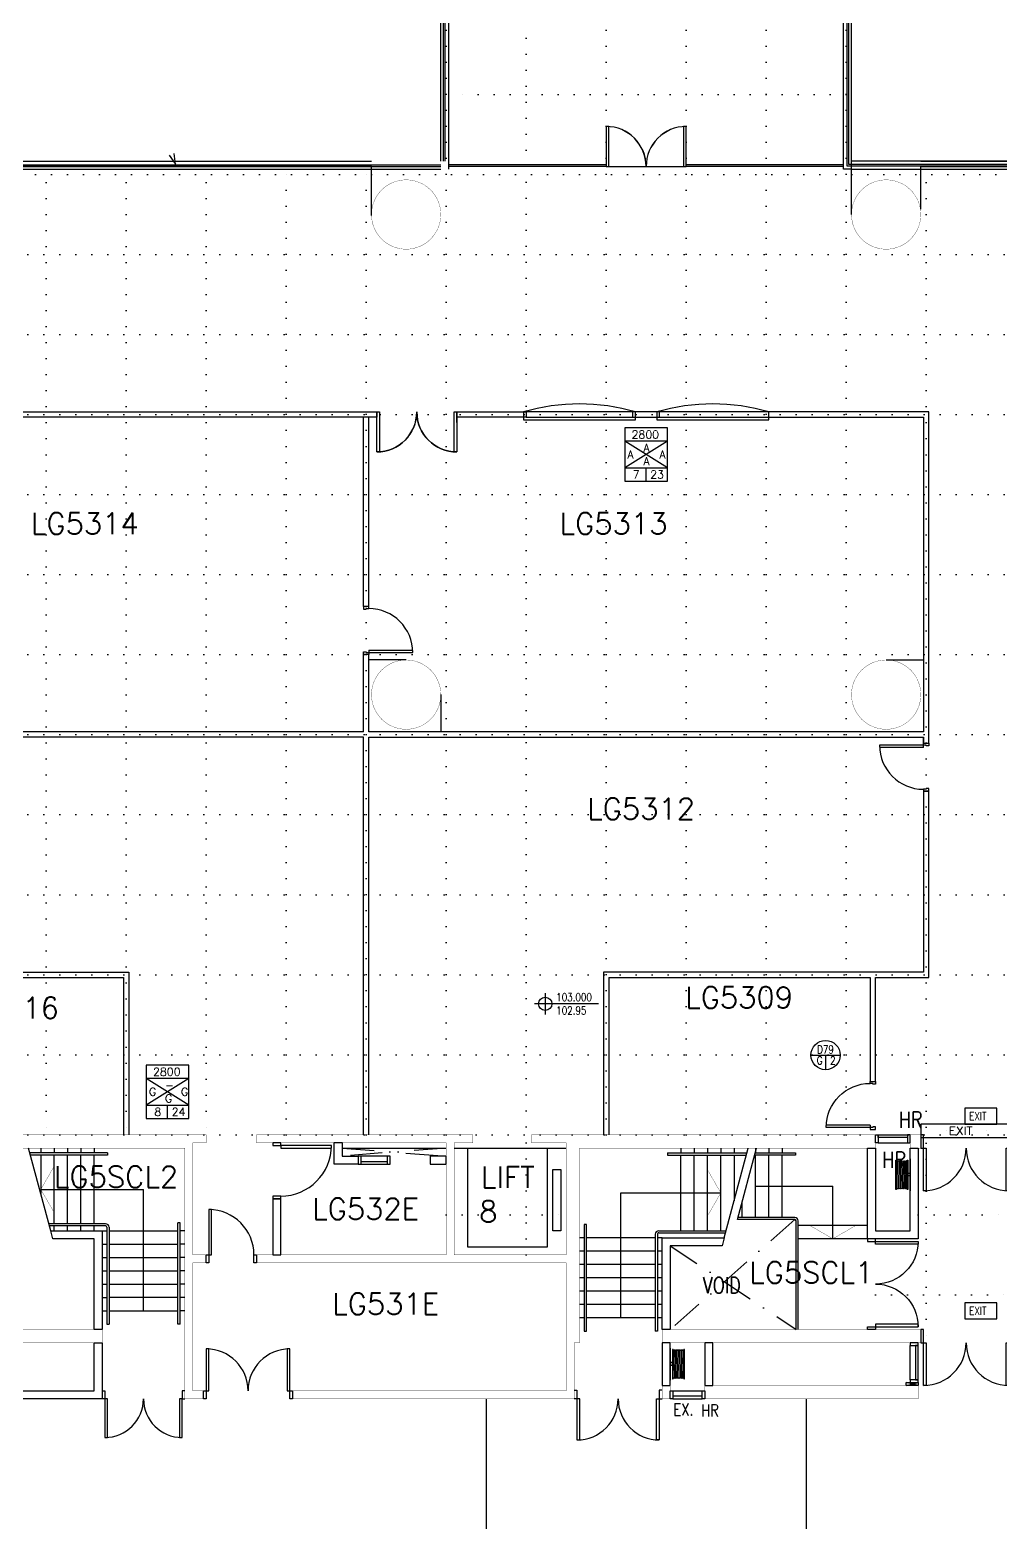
# Model space of a CAD drawing. Header units: millimetres. Extents: x -164841 to 156300, y -101000 to 60475.
# Drawn here: x -73056 to -54862, y 9288 to 37262 of the extents above; entities that cross this region are included whole.
import ezdxf

# ---------------------------------------------------------------- set-up
doc = ezdxf.new("R2010")
doc.units = ezdxf.units.MM
doc.header["$LTSCALE"] = 1200
for name, pattern in [('s2103a$0$DASHDOT', [1, 0.5, -0.25, 0, -0.25]), ('s2103a$0$DOT', [0.25, 0, -0.25]), ('s2103a$0$LG5$1$DOT', [0.25, 0, -0.25])]:
    doc.linetypes.add(name, pattern=pattern)
for name, color, linetype in [('s2103a$0$11', 7, 'Continuous'), ('s2103a$0$23', 7, 'Continuous'), ('s2103a$0$25', 7, 'Continuous'), ('s2103a$0$29', 7, 'Continuous'), ('s2103a$0$30', 7, 'Continuous'), ('s2103a$0$35', 7, 'Continuous'), ('s2103a$0$4', 7, 'Continuous'), ('s2103a$0$42', 7, 'Continuous'), ('s2103a$0$48', 7, 'Continuous'), ('s2103a$0$51', 7, 'Continuous'), ('s2103a$0$56', 7, 'Continuous'), ('s2103a$0$6', 7, 'Continuous'), ('s2103a$0$7', 7, 'Continuous'), ('s2103a$0$dr-new', 2, 'Continuous'), ('s2103a$0$LG5$0$23', 7, 'Continuous'), ('s2103a$0$LG5$0$30', 7, 'Continuous'), ('s2103a$0$LG5$0$39', 7, 'Continuous'), ('s2103a$0$LG5$0$56', 7, 'Continuous'), ('s2103a$0$LG5$0$New partition', 7, 'Continuous'), ('s2103a$0$ROOM-NO', 4, 'Continuous')]:
    doc.layers.add(name, color=color, linetype=linetype)
doc.styles.add('s2103a$0$LG5$0$STANDARD', font='SIMPLEX')
doc.styles.add('s2103a$0$STANDARD', font='SIMPLEX')

# ---------------------------------------------------------------- blocks, each defined once
blk = doc.blocks.new('s2103a$0$HR')
at = {"layer": 's2103a$0$56', "color": 1, "linetype": 'Continuous'}
for p, q in [((0, 0.6), (0, 0)), ((0.0595, 0.051), (0.0671, 0.5491)), ((0.0863, 0.051), (0.0939, 0.5491)), ((0.1131, 0.051), (0.1207, 0.5491)), ((0.1399, 0.051), (0.1475, 0.5491)), ((0.1667, 0.051), (0.1743, 0.5491)), ((0.201, 0.5491), (0.1934, 0.051)), ((0.2202, 0.051), (0.2278, 0.5491)), ((0.247, 0.051), (0.2546, 0.5491))]:
    blk.add_line(p, q, dxfattribs=at)
for points in [[(0.0575, 0.575), (0.045, 0.575), (0.045, 0.025), (0.0575, 0.025)], [(0.2575, 0.025), (0.27, 0.025), (0.27, 0.575), (0.2575, 0.575)], [(0.0001, 0.28), (0.045, 0.28), (0.045, 0.33), (0.0001, 0.33)]]:
    blk.add_lwpolyline(points, close=True, dxfattribs=at)
for centre, start, end in [((0.08055, 0.549101), 0.000025, 180.000019), ((0.107336, 0.549101), 0.000025, 180.000019), ((0.134122, 0.549101), 0.000025, 180.000019), ((0.160907, 0.549101), 0.000025, 180.000019), ((0.187693, 0.549101), 0.000025, 180.000019), ((0.214479, 0.549101), 0.000025, 180.000019), ((0.241265, 0.549101), 0.000025, 180.000019), ((0.07295, 0.051), 179.999975, 359.999969), ((0.099736, 0.051), 179.999975, 359.999969), ((0.126522, 0.051), 179.999975, 359.999969), ((0.153307, 0.051), 179.999975, 359.999969), ((0.180093, 0.051), 179.999975, 359.999969), ((0.206879, 0.051), 179.999975, 359.999969), ((0.233665, 0.051), 179.999975, 359.999969)]:
    blk.add_arc(centre, 0.013393, start, end, dxfattribs=at)
at = {"layer": 's2103a$0$56', "color": 1, "linetype": 'Continuous', "style": 's2103a$0$STANDARD', "width": 0.666667}
blk.add_text('J.D.K.', height=0.0003, rotation=90, dxfattribs=at).set_placement((0.2696, 0.5732))
blk = doc.blocks.new('s2103a$0$D1700B')
at = {"layer": 's2103a$0$30', "color": 14, "linetype": 'Continuous'}
for points in [[(0, 0), (0.05, 0), (0.05, 0.95), (0.1, 0.95), (0.1, 0.15), (0, 0.15), (0, 0)], [(1.7, 0), (1.65, 0), (1.65, 0.95), (1.6, 0.95), (1.6, 0.15), (1.7, 0.15), (1.7, 0)]]:
    blk.add_lwpolyline(points, dxfattribs=at)
for centre, start, end in [((0.05, 0.15), 0, 90), ((1.650003, 0.15), 90, 180)]:
    blk.add_arc(centre, 0.800001, start, end, dxfattribs=at)
blk = doc.blocks.new('s2103a$0$EXIT')
at = {"layer": 's2103a$0$56', "color": 1, "linetype": 'Continuous'}
blk.add_lwpolyline([(0, 0), (0.6, 0), (0.6, 0.3), (0, 0.3)], close=True, dxfattribs=at)
at = {"layer": 's2103a$0$56', "color": 1, "linetype": 'Continuous', "style": 's2103a$0$STANDARD', "width": 0.8}
blk.add_text('EXIT', height=0.15, dxfattribs=at).set_placement((0.0816, 0.0747))
blk = doc.blocks.new('s2103a$0$D1700A')
at = {"layer": 's2103a$0$30', "color": 11, "linetype": 'Continuous'}
for points in [[(0.05, 0.25), (0.05, 1.05), (0.1, 1.05), (0.1, 0.25)], [(1.6, 0.25), (1.6, 1.05), (1.65, 1.05), (1.65, 0.25)], [(0, 0.25), (0, 0), (0.05, 0), (0.05, 0.25)], [(1.65, 0.25), (1.65, 0), (1.7, 0), (1.7, 0.25)]]:
    blk.add_lwpolyline(points, close=True, dxfattribs=at)
for centre, start, end in [((0.05, 0.25), 359.999997, 89.999997), ((1.650003, 0.25), 90, 180)]:
    blk.add_arc(centre, 0.800001, start, end, dxfattribs=at)
blk = doc.blocks.new('s2103a$0$LEVEL')
at = {"layer": 's2103a$0$35', "linetype": 'Continuous'}
for p, q in [((1, 0), (-0.2, 0)), ((0, 0.2), (0, -0.2))]:
    blk.add_line(p, q, dxfattribs=at)
blk.add_circle((0, 0), 0.125, dxfattribs=at)
at = {"layer": 's2103a$0$35', "linetype": 'Continuous', "style": 's2103a$0$STANDARD', "width": 0.8}
for tag, p in [('TAG2', (0.2063, 0.05)), ('TAG1', (0.2063, -0.2))]:
    blk.add_attdef(tag, p, '', height=0.15, dxfattribs=at)
blk = doc.blocks.new('s2103a$0$FFBOX')
at = {"layer": 's2103a$0$51', "color": 14, "linetype": 'Continuous'}
for p, q in [((0.4, 0.25), (-0.4, -0.25)), ((0.4, -0.25), (-0.4, 0.25)), ((0, -0.5), (0, -0.25))]:
    blk.add_line(p, q, dxfattribs=at)
for points in [[(-0.4, -0.5), (0.4, -0.5), (0.4, 0.5), (-0.4, 0.5)], [(-0.4, -0.25), (0.4, -0.25), (0.4, 0.25), (-0.4, 0.25)]]:
    blk.add_lwpolyline(points, close=True, dxfattribs=at)
at = {"layer": 's2103a$0$51', "color": 14, "linetype": 'Continuous', "style": 's2103a$0$STANDARD'}
for tag, p in [('TAG1', (-0.2728, 0.3)), ('TAG6', (-0.3496, -0.075)), ('TAG5', (-0.0496, 0.05)), ('TAG7', (0.2504, -0.075)), ('TAG4', (-0.0496, -0.2)), ('TAG2', (-0.324, -0.45)), ('TAG8', (-0.2496, -0.45)), ('TAG3', (0.076, -0.45)), ('TAG9', (0.1504, -0.45))]:
    blk.add_attdef(tag, p, '', height=0.15, dxfattribs=at)
blk = doc.blocks.new('s2103a$0$DRMK2')
at = {"layer": 's2103a$0$29', "linetype": 'Continuous'}
for p, q in [((-0.275, 0), (0.275, 0)), ((0, 0), (0, -0.275))]:
    blk.add_line(p, q, dxfattribs=at)
blk.add_circle((0, 0), 0.275, dxfattribs=at)
at = {"layer": 's2103a$0$29', "linetype": 'Continuous', "style": 's2103a$0$STANDARD', "width": 0.8}
for tag, p in [('TAG6', (-0.2183, 0.03)), ('TAG1', (-0.1587, 0.03)), ('TAG5', (-0.2242, -0.175)), ('TAG4', (-0.1647, -0.175)), ('TAG3', (0.0258, -0.175)), ('TAG2', (0.0853, -0.175))]:
    blk.add_attdef(tag, p, '', height=0.15, dxfattribs=at)
blk = doc.blocks.new('s2103a$0$AP')
at = {"layer": 's2103a$0$30', "color": 14, "linetype": 'Continuous'}
blk.add_line((0.05, 0.05), (0.55, 0.05), dxfattribs=at)
for points in [[(0, 0), (0.6, 0), (0.6, 0.15), (0, 0.15)], [(0.05, 0), (0.55, 0), (0.55, 0.15), (0.05, 0.15)]]:
    blk.add_lwpolyline(points, close=True, dxfattribs=at)
blk = doc.blocks.new('s2103a$0$D1050B')
at = {"layer": 's2103a$0$30', "color": 4, "linetype": 'Continuous'}
for points in [[(0.05, 0.15), (0.1, 0.15), (0.1, 1.1), (0.05, 1.1)], [(0, 0), (0.05, 0), (0.05, 0.15), (0, 0.15)], [(1, 0), (1.05, 0), (1.05, 0.15), (1, 0.15)]]:
    blk.add_lwpolyline(points, close=True, dxfattribs=at)
blk.add_arc((0.05, 0.15), 0.95, 0, 90, dxfattribs=at)
blk = doc.blocks.new('s2103a$0$LG5$0$EXIT')
at = {"layer": 's2103a$0$LG5$0$39', "color": 1, "linetype": 'Continuous'}
blk.add_lwpolyline([(-0.825, -0.25), (0.825, -0.25), (0.825, 0), (-0.825, 0)], close=True, dxfattribs=at)
at = {"layer": 's2103a$0$LG5$0$39', "color": 1, "linetype": 's2103a$0$LG5$1$DOT'}
for centre in [(-0.375001, -0.124999), (0.375001, -0.125001)]:
    blk.add_circle(centre, 0.025, dxfattribs=at)
at = {"layer": 's2103a$0$LG5$0$39', "color": 1, "linetype": 'Continuous', "style": 's2103a$0$LG5$0$STANDARD', "width": 1.1}
blk.add_text('EXIT', height=0.15, rotation=359.999861, dxfattribs=at).set_placement((-0.3001, -0.2))
blk = doc.blocks.new('s2103a$0$LG5$0$DR825')
for p, q in [((818.5, 100), (818.5, 925)), ((862.5, 100), (862.5, 925)), ((0, 100), (0, 0)), ((37.5, 100), (0, 100)), ((0, 0), (50, 0)), ((37.5, 50), (37.5, 100)), ((50, 50), (37.5, 50)), ((50, 0), (50, 50)), ((818.5, 100), (862.5, 100)), ((850, 50), (862.5, 50)), ((850, 0), (850, 50)), ((900, 0), (850, 0)), ((862.5, 100), (900, 100)), ((862.5, 50), (862.5, 100)), ((900, 100), (900, 0))]:
    blk.add_line(p, q)
blk.add_arc((862.5, 100), 825, 90, 180)
blk = doc.blocks.new('s2103a$0$DR825')
for p, q in [((818.5, 100), (818.5, 925)), ((862.5, 100), (862.5, 925)), ((0, 100), (0, 0)), ((37.5, 100), (0, 100)), ((0, 0), (50, 0)), ((37.5, 50), (37.5, 100)), ((50, 50), (37.5, 50)), ((50, 0), (50, 50)), ((818.5, 100), (862.5, 100)), ((850, 50), (862.5, 50)), ((850, 0), (850, 50)), ((900, 0), (850, 0)), ((862.5, 100), (900, 100)), ((862.5, 50), (862.5, 100)), ((900, 100), (900, 0))]:
    blk.add_line(p, q)
blk.add_arc((862.5, 100), 825, 90, 180)

msp = doc.modelspace()

# ---------------------------------------------------------------- linework, layer by layer
at = {"layer": 's2103a$0$11', "color": 14, "linetype": 's2103a$0$DASHDOT'}
for p, q in [((-65250, 16300), (-67200, 16150)), ((-67200, 16300), (-65300, 16150))]:
    msp.add_line(p, q, dxfattribs=at)
at = {"layer": 's2103a$0$11', "color": 14, "linetype": 'Continuous'}
for p, q in [((-67200, 16300), (-65250, 16300)), ((-65100, 16300), (-63000, 16300)), ((-56625, 11850), (-56400, 11904)), ((-56400, 11850), (-56625, 11904))]:
    msp.add_line(p, q, dxfattribs=at)
at = {"layer": 's2103a$0$11', "color": 14, "linetype": 'Continuous', "const_width": 5}
for points in [[(-75750, 16300), (-75750, 16550), (-69750, 16550), (-69750, 16400), (-70000, 16400), (-70000, 14300), (-69750, 14300), (-69750, 14150), (-70000, 14150), (-70000, 11750), (-69800, 11750), (-69800, 11600), (-70150, 11600), (-70150, 16300)], [(-57200, 16550), (-57200, 16300), (-62750, 16300), (-62750, 12650), (-62850, 12650), (-62850, 11600), (-68129, 11600), (-68129, 11750), (-63000, 11750), (-63000, 14150), (-68804, 14150), (-68804, 14300), (-65250, 14300), (-65250, 16400), (-68804, 16400), (-68804, 16550), (-64750, 16550), (-64750, 16400), (-65100, 16400), (-65100, 14300), (-63000, 14300), (-63000, 16400), (-63650, 16400), (-63650, 16550)], [(-56550, 16298), (-56350, 16298), (-56350, 16550), (-56550, 16550)], [(-76825, 12650), (-71700, 12650), (-71700, 12900), (-76825, 12900)], [(-56350, 12900), (-61200, 12900), (-61200, 12650), (-56350, 12650)], [(-61050, 11850), (-61200, 11850), (-61200, 11600), (-61050, 11600)], [(-60400, 11600), (-56400, 11600), (-56400, 11850), (-60400, 11850)]]:
    msp.add_lwpolyline(points, close=True, dxfattribs=at)
at = {"layer": 's2103a$0$11', "color": 14, "linetype": 'Continuous'}
for points in [[(-66898, 16000), (-67349, 16000), (-67349, 16402), (-67200, 16402), (-67200, 16150), (-66898, 16150)], [(-56400, 16298), (-56400, 15075), (-56400, 14600), (-57350, 14600), (-57350, 16300), (-57200, 16300), (-57200, 14750), (-56550, 14750), (-56550, 16298)], [(-65552, 16000), (-65250, 16000), (-65250, 16150), (-65552, 16150)], [(-68500, 14300), (-68350, 14300), (-68350, 15350), (-68500, 15350)], [(-72663, 14750), (-71700, 14750), (-71700, 12900), (-71850, 12900), (-71850, 14600), (-72623, 14600)], [(-61200, 14620), (-60035, 14620), (-60075, 14470), (-61050, 14470), (-61050, 12900), (-61200, 12900)], [(-76500, 11904), (-76350, 11904), (-76350, 11750), (-71850, 11750), (-71850, 12650), (-71700, 12650), (-71700, 11600), (-76500, 11600)], [(-61200, 11850), (-61050, 11850), (-61050, 12650), (-61200, 12650)], [(-60400, 11850), (-60250, 11850), (-60250, 12650), (-60400, 12650)], [(-56400, 11850), (-56625, 11850), (-56625, 11904), (-56400, 11904)]]:
    msp.add_lwpolyline(points, close=True, dxfattribs=at)
at = {"layer": 's2103a$0$23', "color": 14, "linetype": 'Continuous'}
for points in [[(-66650, 33784), (-66650, 34700), (-74350, 34700), (-74350, 33900)], [(-56350, 33900), (-56350, 34700), (-48650, 34700), (-48650, 33800)]]:
    msp.add_lwpolyline(points, dxfattribs=at)
at = {"layer": 's2103a$0$25', "color": 10, "linetype": 'Continuous'}
for p, q in [((-72663, 14750), (-73079, 16300)), ((-72850, 16300), (-72850, 16210)), ((-72600, 16300), (-72600, 16210)), ((-72350, 16300), (-72350, 16210)), ((-72100, 16300), (-72100, 16210)), ((-71850, 16300), (-71850, 16210)), ((-60850, 16300), (-60850, 16210)), ((-60600, 16300), (-60600, 16210)), ((-60350, 16300), (-60350, 16210)), ((-60100, 16300), (-60100, 16210)), ((-60035, 14620), (-59585, 16300)), ((-59850, 16300), (-59850, 16210)), ((-59788, 14960), (-59429, 16300)), ((-59450, 16300), (-59450, 16210)), ((-59200, 16300), (-59200, 16210)), ((-58950, 16300), (-58950, 16210)), ((-71600, 16210), (-73054, 16210)), ((-71600, 16170), (-73050, 16170)), ((-72850, 16170), (-72850, 15446)), ((-72600, 14880), (-72600, 16170)), ((-72350, 14880), (-72350, 16170)), ((-72100, 14880), (-72100, 16170)), ((-71850, 14880), (-71850, 16170)), ((-71600, 16210), (-71600, 16170)), ((-61100, 16210), (-59609, 16210)), ((-61100, 16210), (-61100, 16170)), ((-61100, 16170), (-59620, 16170)), ((-60850, 14750), (-60850, 16170)), ((-60600, 14750), (-60600, 16170)), ((-60350, 14750), (-60350, 16170)), ((-60100, 14750), (-60100, 16170)), ((-59850, 16170), (-59850, 15310)), ((-58700, 16170), (-59464, 16170)), ((-59453, 16210), (-58700, 16210)), ((-59450, 15000), (-59450, 16170)), ((-59200, 15000), (-59200, 16170)), ((-58950, 15000), (-58950, 16170)), ((-58700, 16210), (-58700, 16170)), ((-72850, 15525), (-70925, 15525)), ((-70925, 13250), (-70925, 15525)), ((-59450, 15585), (-58000, 15585)), ((-58000, 14600), (-58000, 15585)), ((-59700, 15000), (-59700, 15290)), ((-71635, 14880), (-72698, 14880)), ((-71635, 14840), (-72687, 14840)), ((-72600, 14750), (-72600, 14840)), ((-72350, 14750), (-72350, 14840)), ((-72100, 14750), (-72100, 14840)), ((-71850, 14750), (-71850, 14840)), ((-70280, 13000), (-70280, 14900)), ((-70240, 14900), (-70280, 14900)), ((-70240, 13000), (-70240, 14900)), ((-58715, 14960), (-59788, 14960)), ((-58715, 15000), (-59778, 15000)), ((-58690, 12900), (-58690, 14935)), ((-58650, 12900), (-58650, 14935)), ((-57350, 14850), (-58650, 14850)), ((-71700, 14750), (-71610, 14750)), ((-71610, 14815), (-71610, 13000)), ((-71570, 14815), (-71570, 13000)), ((-71570, 14750), (-70280, 14750)), ((-70150, 14750), (-70240, 14750)), ((-62660, 14620), (-62750, 14620)), ((-61330, 14620), (-62620, 14620)), ((-61330, 14685), (-61330, 12870)), ((-61290, 14685), (-61290, 12870)), ((-61200, 14620), (-61290, 14620)), ((-61265, 14750), (-60000, 14750)), ((-61265, 14710), (-60011, 14710)), ((-57350, 14600), (-58650, 14600)), ((-71700, 14500), (-71610, 14500)), ((-71570, 14500), (-70280, 14500)), ((-70150, 14500), (-70240, 14500)), ((-62660, 14370), (-62750, 14370)), ((-61330, 14370), (-62620, 14370)), ((-61200, 14370), (-61290, 14370)), ((-71700, 14250), (-71610, 14250)), ((-71700, 14000), (-71610, 14000)), ((-71570, 14250), (-70280, 14250)), ((-71570, 14000), (-70280, 14000)), ((-70150, 14250), (-70240, 14250)), ((-70150, 14000), (-70240, 14000)), ((-62660, 14120), (-62750, 14120)), ((-61330, 14120), (-62620, 14120)), ((-61200, 14120), (-61290, 14120)), ((-71700, 13750), (-71610, 13750)), ((-71570, 13750), (-70280, 13750)), ((-70150, 13750), (-70240, 13750)), ((-62660, 13870), (-62750, 13870)), ((-61330, 13870), (-62620, 13870)), ((-61200, 13870), (-61290, 13870)), ((-71700, 13500), (-71610, 13500)), ((-71692, 13500), (-71610, 13500)), ((-70280, 13500), (-71570, 13500)), ((-70150, 13500), (-70240, 13500)), ((-70151, 13500), (-70226, 13500)), ((-62660, 13620), (-62750, 13620)), ((-61330, 13620), (-62620, 13620)), ((-61200, 13620), (-61290, 13620)), ((-71700, 13250), (-71610, 13250)), ((-71570, 13250), (-70280, 13250)), ((-70150, 13250), (-70240, 13250)), ((-62660, 13370), (-62750, 13370)), ((-61330, 13370), (-62620, 13370)), ((-61200, 13370), (-61290, 13370)), ((-71610, 13000), (-71570, 13000)), ((-70240, 13000), (-70280, 13000)), ((-62660, 13120), (-62750, 13120)), ((-61330, 13120), (-62620, 13120)), ((-61290, 12870), (-61330, 12870)), ((-61200, 13120), (-61290, 13120))]:
    msp.add_line(p, q, dxfattribs=at)
at = {"layer": 's2103a$0$25', "color": 14, "linetype": 'Continuous'}
msp.add_lwpolyline([(-70442, 34910), (-70325, 34741), (-70349, 34946)], dxfattribs=at)
at = {"layer": 's2103a$0$25', "color": 10, "linetype": 'Continuous', "const_width": 5}
for points in [[(-72850, 15525), (-72600, 15958)], [(-60100, 15460), (-60350, 15893)], [(-72850, 15525), (-72600, 15092)], [(-60100, 15460), (-60350, 15027)], [(-58000, 14600), (-58433, 14850)], [(-58000, 14600), (-57567, 14850)]]:
    msp.add_lwpolyline(points, dxfattribs=at)
at = {"layer": 's2103a$0$25', "color": 10, "linetype": 'Continuous'}
msp.add_lwpolyline([(-61975, 13120), (-61975, 15460), (-60100, 15460)], dxfattribs=at)
msp.add_lwpolyline([(-62660, 12870), (-62620, 12870), (-62620, 14870), (-62660, 14870)], close=True, dxfattribs=at)
for centre, radius, start, end in [((-71635, 14815), 65, 0, 90), ((-71635, 14815), 25, 0, 90), ((-58715, 14935), 65, 0, 90), ((-58715, 14935), 25, 0, 90), ((-61265, 14685), 65, 89.9979, 180), ((-61265, 14685), 25, 89.9971, 180)]:
    msp.add_arc(centre, radius, start, end, dxfattribs=at)
at = {"layer": 's2103a$0$30', "color": 14, "linetype": 'Continuous'}
for p, q in [((-56550, 11954), (-56550, 12600)), ((-61000, 11750), (-60450, 11750))]:
    msp.add_line(p, q, dxfattribs=at)
for points in [[(-57200, 16400), (-57200, 16550), (-57150, 16550), (-57150, 16400)], [(-57150, 16550), (-56600, 16550), (-56600, 16500), (-57150, 16500)], [(-56550, 16400), (-56550, 16550), (-56600, 16550), (-56600, 16400)], [(-56400, 12650), (-56550, 12650), (-56550, 12600), (-56400, 12600)], [(-56400, 12600), (-56450, 12600), (-56450, 11954), (-56400, 11954)], [(-61050, 11600), (-61050, 11750), (-61000, 11750), (-61000, 11600)], [(-60450, 11600), (-60450, 11750), (-60400, 11750), (-60400, 11600)], [(-56400, 11954), (-56550, 11954), (-56550, 11904), (-56400, 11904)], [(-61000, 11600), (-60450, 11600), (-60450, 11650), (-61000, 11650)]]:
    msp.add_lwpolyline(points, close=True, dxfattribs=at)
at = {"layer": 's2103a$0$30', "color": 5, "linetype": 'Continuous'}
for points in [[(-69700, 14300), (-69650, 14300), (-69650, 15146), (-69700, 15146)], [(-69750, 14300), (-69700, 14300), (-69700, 14150), (-69750, 14150)], [(-68854, 14300), (-68804, 14300), (-68804, 14150), (-68854, 14150)]]:
    msp.add_lwpolyline(points, close=True, dxfattribs=at)
at = {"layer": 's2103a$0$30', "color": 11, "linetype": 'Continuous'}
for points in [[(-69700, 11750), (-69700, 12536), (-69750, 12536), (-69750, 11750)], [(-68179, 11750), (-68179, 12536), (-68229, 12536), (-68229, 11750)], [(-69750, 11750), (-69750, 11600), (-69800, 11600), (-69800, 11750)], [(-68129, 11750), (-68129, 11600), (-68179, 11600), (-68179, 11750)], [(-71600, 11600), (-71650, 11600), (-71650, 10875), (-71600, 10875)], [(-70200, 11600), (-70250, 11600), (-70250, 10875), (-70200, 10875)], [(-62743, 11600), (-62797, 11600), (-62797, 10828), (-62743, 10828)], [(-61306, 11600), (-61253, 11600), (-61253, 10828), (-61306, 10828)]]:
    msp.add_lwpolyline(points, close=True, dxfattribs=at)
for points in [[(-71700, 11750), (-71650, 11750), (-71650, 11600), (-71700, 11600)], [(-70150, 11750), (-70200, 11750), (-70200, 11600), (-70150, 11600)], [(-62850, 11760), (-62797, 11760), (-62797, 11600), (-62850, 11600)], [(-61200, 11760), (-61253, 11760), (-61253, 11600), (-61200, 11600)]]:
    msp.add_lwpolyline(points, dxfattribs=at)
at = {"layer": 's2103a$0$30', "color": 5, "linetype": 'Continuous'}
msp.add_arc((-69700, 14300), 846, 0, 90, dxfattribs=at)
at = {"layer": 's2103a$0$30', "color": 11, "linetype": 'Continuous'}
for centre, radius, start, end in [((-69750, 11750), 786, 0, 90), ((-68179, 11750), 786, 90, 180), ((-71650, 11600), 725, 270, 0), ((-70200, 11600), 725, 180, 270), ((-62797, 11600), 772, 270, 0), ((-61253, 11600), 772, 180, 270)]:
    msp.add_arc(centre, radius, start, end, dxfattribs=at)
at = {"layer": 's2103a$0$4', "linetype": 's2103a$0$DOT'}
for p, q in [((-62250, 16550), (-62250, 50617)), ((-60750, 16550), (-60750, 50617)), ((-63750, 14300), (-63750, 49188)), ((-59250, 16550), (-59250, 49188)), ((-65250, 16550), (-65250, 48562)), ((-57750, 16550), (-57750, 48562)), ((-57750, 36050), (-65250, 36050)), ((-72750, 34700), (-72750, 16550)), ((-71250, 34700), (-71250, 16550)), ((-69750, 34700), (-69750, 16550)), ((-68250, 16550), (-68250, 34700)), ((-66750, 16550), (-66750, 34700)), ((-56250, 34700), (-56250, 12650)), ((-101160, 34550), (-47100, 34550)), ((-128910, 33050), (-47100, 33050)), ((-128910, 31550), (-29997, 31550)), ((-128910, 30050), (-30000, 30050)), ((-128910, 28550), (-30000, 28550)), ((-128910, 27050), (-30000, 27050)), ((-128910, 25550), (-30000, 25550)), ((-128910, 24050), (-30000, 24050)), ((-128910, 22550), (-30000, 22550)), ((-128910, 21050), (-30000, 21050)), ((-128910, 19550), (-30000, 19550)), ((-128910, 18050), (-30000, 18050)), ((-128910, 16550), (-30000, 16550)), ((-65250, 15050), (-63000, 15050)), ((-56400, 15050), (-54650, 15050)), ((-57200, 13550), (-54650, 13550))]:
    msp.add_line(p, q, dxfattribs=at)
at = {"layer": 's2103a$0$42', "color": 14, "linetype": 'Continuous'}
msp.add_lwpolyline([(-64850, 16300), (-64850, 14450), (-63350, 14450), (-63350, 16300)], dxfattribs=at)
msp.add_lwpolyline([(-63102, 14750), (-63252, 14750), (-63252, 15900), (-63102, 15900)], close=True, dxfattribs=at)
at = {"layer": 's2103a$0$48', "color": 14, "linetype": 's2103a$0$DASHDOT'}
for p, q in [((-58715, 14960), (-61050, 12900)), ((-61050, 14470), (-58690, 12900))]:
    msp.add_line(p, q, dxfattribs=at)
at = {"layer": 's2103a$0$6', "color": 14, "linetype": 'Continuous', "const_width": 5}
for points in [[(-65350, 33800, 1), (-66650, 33800, 1)], [(-56350, 33800, 1), (-57650, 33800, 1)]]:
    msp.add_lwpolyline(points, format="xyb", close=True, dxfattribs=at)
at = {"layer": 's2103a$0$6', "color": 12, "linetype": 'Continuous', "const_width": 5}
for points in [[(-65350, 24800, 1), (-66650, 24800, 1)], [(-56350, 24800, 1), (-57650, 24800, 1)]]:
    msp.add_lwpolyline(points, format="xyb", close=True, dxfattribs=at)
at = {"layer": 's2103a$0$7', "color": 4, "linetype": 'Continuous'}
for p, q in [((-64500, 11600), (-64500, -18250)), ((-58500, 11600), (-58500, -18250))]:
    msp.add_line(p, q, dxfattribs=at)
at = {"layer": 's2103a$0$7', "color": 14, "linetype": 'Continuous'}
msp.add_arc((-61500, 11300), 36200, 41.0639, 83.8944, dxfattribs=at)
at = {"layer": 's2103a$0$dr-new'}
for p, q in [((-62200, 35450), (-62250, 35450)), ((-62250, 35450), (-62250, 34700)), ((-62200, 34700), (-62200, 35450)), ((-60750, 35450), (-60800, 35450)), ((-60800, 35450), (-60800, 34700)), ((-60750, 34700), (-60750, 35450)), ((-62250, 34800), (-62250, 34700)), ((-66550, 29350), (-66550, 30100)), ((-66550, 29900), (-66550, 30000)), ((-66500, 30100), (-66500, 29350)), ((-65100, 29350), (-65100, 30100)), ((-65050, 30100), (-65050, 29350)), ((-65050, 29900), (-65050, 30000)), ((-65050, 29350), (-65100, 29350)), ((-57300, 17550), (-57200, 17550)), ((-57300, 17550), (-57200, 17550)), ((-57300, 16650), (-57200, 16650))]:
    msp.add_line(p, q, dxfattribs=at)
for points in [[(-62200, 35450), (-62250, 35450), (-62250, 34700), (-62200, 34700)], [(-60750, 35450), (-60800, 35450), (-60800, 34700), (-60750, 34700)], [(-66500, 29350), (-66550, 29350), (-66550, 30100), (-66500, 30100)], [(-65050, 29350), (-65100, 29350), (-65100, 30100), (-65050, 30100)]]:
    msp.add_lwpolyline(points, close=True, dxfattribs=at)
for points in [[(-63800, 29950), (-61700, 29950), (-61700, 30100, 0.142857), (-63800, 30100)], [(-61300, 29950), (-59200, 29950), (-59200, 30100, 0.142857), (-61300, 30100)]]:
    msp.add_lwpolyline(points, format="xyb", close=True, dxfattribs=at)
for centre, start, end in [((-62250, 34700), 0, 90), ((-60750, 34700), 90, 180), ((-66550, 30100), 270, 0), ((-65050, 30100), 180, 270)]:
    msp.add_arc(centre, 750, start, end, dxfattribs=at)
for centre, major_axis in [((-62250, 34700), (-530, 530)), ((-60750, 34700), (-530, -530))]:
    msp.add_ellipse(centre, major_axis=major_axis, ratio=1, start_param=3.926991, end_param=5.497787, dxfattribs=at)
at = {"layer": 's2103a$0$dr-new', "extrusion": (0, 0, -1)}
for centre, major_axis in [((-66550, 30100), (-530, -530)), ((-65050, 30100), (-530, 530))]:
    msp.add_ellipse(centre, major_axis=major_axis, ratio=1, start_param=3.926991, end_param=5.497787, dxfattribs=at)
at = {"layer": 's2103a$0$LG5$0$23', "color": 14, "linetype": 'Continuous'}
for p, q in [((-65350, 34800), (-65350, 48601)), ((-65200, 34650), (-65200, 48601)), ((-83000, 34800), (-66650, 34800)), ((-57650, 33800), (-57650, 34800)), ((-83000, 34650), (-65350, 34650)), ((-57650, 34650), (-47000, 34650)), ((-56350, 33900), (-56350, 34650))]:
    msp.add_line(p, q, dxfattribs=at)
for points in [[(-40852, 34709), (-57730, 34709), (-57730, 48626)], [(-40852, 34739), (-57700, 34739), (-57700, 48626)], [(-57650, 34650), (-57800, 34650), (-57800, 42300)], [(-41000, 34800), (-57650, 34800), (-57650, 42150), (-57000, 42150)]]:
    msp.add_lwpolyline(points, dxfattribs=at)
at = {"layer": 's2103a$0$LG5$0$30', "color": 14, "linetype": 'Continuous'}
msp.add_line((-57150, 16400), (-56600, 16400), dxfattribs=at)
for points in [[(-57200, 16400), (-57200, 16550), (-57150, 16550), (-57150, 16400)], [(-57150, 16550), (-56600, 16550), (-56600, 16500), (-57150, 16500)], [(-56550, 16400), (-56550, 16550), (-56600, 16550), (-56600, 16400)]]:
    msp.add_lwpolyline(points, close=True, dxfattribs=at)
at = {"layer": 's2103a$0$LG5$0$New partition', "color": 1, "linetype": 'Continuous'}
for p, q in [((-83060, 34733), (-65350, 34733)), ((-83060, 34703), (-65350, 34703))]:
    msp.add_line(p, q, dxfattribs=at)
at = {"layer": 's2103a$0$LG5$0$New partition', "color": 1}
for p, q in [((-62250, 34730), (-65200, 34730)), ((-62250, 34700), (-65200, 34700)), ((-57800, 34730), (-60750, 34730)), ((-57800, 34700), (-60750, 34700))]:
    msp.add_line(p, q, dxfattribs=at)
at = {"layer": 's2103a$0$LG5$0$New partition', "color": 0, "ltscale": 0.4}
for p, q in [((-62250, 34700), (-60750, 34700)), ((-61750, 30000), (-61750, 30100)), ((-61250, 30000), (-61250, 30100))]:
    msp.add_line(p, q, dxfattribs=at)
at = {"layer": 's2103a$0$LG5$0$New partition', "color": 14}
msp.add_line((-56350, 34800), (-40850, 34800), dxfattribs=at)
at = {"layer": 's2103a$0$LG5$0$New partition'}
for p, q in [((-66800, 26450), (-66800, 30000)), ((-66700, 26450), (-66700, 30000)), ((-66700, 26450), (-66800, 26450)), ((-66800, 24100), (-66800, 25550)), ((-66700, 25550), (-66800, 25550)), ((-66700, 24100), (-66700, 25550)), ((-66000, 25450), (-66700, 25450)), ((-57000, 25450), (-56300, 25450)), ((-65350, 24800), (-65350, 24100)), ((-66800, 24100), (-78700, 24100)), ((-66800, 24000), (-78700, 24000)), ((-66800, 16550), (-66800, 24000)), ((-66700, 16550), (-66700, 24000)), ((-56300, 23888), (-56300, 24000)), ((-56300, 24000), (-56300, 23888)), ((-56300, 23888), (-56200, 23888)), ((-76725, 19600), (-71200, 19600)), ((-71200, 19600), (-71200, 16550)), ((-71300, 19500), (-71300, 16550)), ((-62200, 19500), (-62200, 16550))]:
    msp.add_line(p, q, dxfattribs=at)
at = {"layer": 's2103a$0$LG5$0$New partition', "color": 1, "linetype": 'Continuous'}
for points in [[(-65300, 34800), (-65300, 48611)], [(-65270, 34800), (-65270, 48611)]]:
    msp.add_lwpolyline(points, dxfattribs=at)
at = {"layer": 's2103a$0$LG5$0$New partition'}
for points in [[(-77700, 30100), (-66550, 30100), (-66550, 30000), (-77700, 30000)], [(-66700, 24000), (-56300, 24000), (-56300, 23888), (-56200, 23888), (-56200, 25550), (-56200, 30100), (-63750, 30100)], [(-63750, 30000), (-56300, 30000), (-56300, 25550), (-56300, 24100), (-66700, 24100)], [(-57200, 17550), (-57200, 19500), (-56200, 19500), (-56200, 22988), (-56300, 22988), (-56300, 19600), (-62300, 19600), (-62300, 16550)], [(-78800, 19500), (-75750, 19500), (-75750, 19400), (-75650, 19400), (-75650, 19500), (-71300, 19500)], [(-62200, 19500), (-57300, 19500), (-57300, 17550)]]:
    msp.add_lwpolyline(points, dxfattribs=at)
msp.add_lwpolyline([(-63750, 30000), (-65050, 30000), (-65050, 30100), (-63750, 30100)], close=True, dxfattribs=at)

# ---------------------------------------------------------------- block references
at = {"xscale": 999.9979999999999, "yscale": 999.9979999999999, "zscale": 1000}
for name, p, values in [('s2103a$0$FFBOX', (-61500, 29300), {'TAG1': '2800', 'TAG3': '23', 'TAG4': 'A', 'TAG5': 'A', 'TAG6': 'A', 'TAG7': 'A', 'TAG8': '7'}), ('s2103a$0$LEVEL', (-63392, 19004), {'TAG1': '102.95', 'TAG2': '103.000'}), ('s2103a$0$DRMK2', (-58136, 18043), {'TAG1': 'D79', 'TAG2': '2', 'TAG4': 'G'})]:
    msp.add_blockref(name, p, dxfattribs=at).add_auto_attribs(values)
ref = msp.add_blockref('s2103a$0$FFBOX', (-70472, 17355), dxfattribs=dict(xscale=999.9979999999999, yscale=999.9979999999999, zscale=1000))
ref.add_attrib('TAG1', '2800', (-70745, 17655), dxfattribs={"layer": 's2103a$0$51', "linetype": 'Continuous', "height": 150, "style": 's2103a$0$STANDARD'})
ref.add_attrib('TAG3', '24', (-70396, 16905), dxfattribs={"layer": 's2103a$0$51', "linetype": 'Continuous', "height": 150, "style": 's2103a$0$STANDARD'})
ref.add_attrib('TAG4', 'G', (-70522, 17155), dxfattribs={"layer": 's2103a$0$51', "linetype": 'Continuous', "height": 150, "style": 's2103a$0$STANDARD'})
ref.add_attrib('TAG5', '-', (-70522, 17405), dxfattribs={"layer": 's2103a$0$51', "linetype": 'Continuous', "height": 150, "style": 's2103a$0$STANDARD'})
ref.add_attrib('TAG6', 'G', (-70822, 17280), dxfattribs={"layer": 's2103a$0$51', "linetype": 'Continuous', "height": 150, "style": 's2103a$0$STANDARD'})
ref.add_attrib('TAG7', 'G', (-70222, 17280), dxfattribs={"layer": 's2103a$0$51', "linetype": 'Continuous', "height": 150, "style": 's2103a$0$STANDARD'})
ref.add_attrib('TAG8', '8', (-70722, 16905), dxfattribs={"layer": 's2103a$0$51', "linetype": 'Continuous', "height": 150, "style": 's2103a$0$STANDARD'})
at = {"zscale": 1000}
for name, p, xscale, yscale in [('s2103a$0$EXIT', (-55525, 16750), 999.9979999999999, 999.9979999999999), ('s2103a$0$LG5$0$EXIT', (-55525, 16750), 999.998, 999.998), ('s2103a$0$AP', (-66898, 16000), 999.9979999999999, 999.9979999999999), ('s2103a$0$EXIT', (-55525, 13100), 999.9979999999999, 999.9979999999999), ('s2103a$0$HR', (-61050, 11950), 999.9979999999999, 999.9979999999999)]:
    msp.add_blockref(name, p, dxfattribs=dict(at, xscale=xscale, yscale=yscale))
at = {"xscale": 999.9979999999999, "zscale": 1000}
for name, p, yscale, rotation in [('s2103a$0$D1700A', (-54650, 16550), 999.9979999999999, 180), ('s2103a$0$D1050B', (-68500, 16400), 999.9979999999999, 270), ('s2103a$0$HR', (-56550, 15498), -999.9979999999999, 180), ('s2103a$0$D1700B', (-57350, 12900), -999.9979999999999, 90), ('s2103a$0$D1700A', (-54650, 12900), 999.9979999999999, 180)]:
    msp.add_blockref(name, p, dxfattribs=dict(at, yscale=yscale, rotation=rotation))
at = {"layer": 's2103a$0$dr-new'}
for p, rotation in [((-66800, 26450), 270), ((-56200, 22988), 90)]:
    msp.add_blockref('s2103a$0$DR825', p, dxfattribs=dict(at, rotation=rotation))
at = {"layer": 's2103a$0$dr-new', "xscale": -1, "rotation": 90}
msp.add_blockref('s2103a$0$LG5$0$DR825', (-57200, 17550), dxfattribs=at)

# ---------------------------------------------------------------- texts
at = {"layer": 's2103a$0$48', "color": 15, "linetype": 'Continuous', "style": 's2103a$0$STANDARD', "width": 0.8}
msp.add_text('VOID', height=300, dxfattribs=at).set_placement((-60436, 13578))
at = {"layer": 's2103a$0$56', "color": 1, "linetype": 'Continuous', "style": 's2103a$0$STANDARD', "width": 0.8}
for s, height, p in [('HR', 300, (-56760, 16681)), ('EX.', 225, (-60990, 11289)), ('HR', 225, (-60470, 11271))]:
    msp.add_text(s, height=height, dxfattribs=at).set_placement(p)
at = {"layer": 's2103a$0$LG5$0$56', "color": 1, "linetype": 'Continuous', "style": 's2103a$0$LG5$0$STANDARD', "width": 0.8}
msp.add_text('HR', height=300, dxfattribs=at).set_placement((-57070, 15931))
at = {"layer": 's2103a$0$ROOM-NO'}
for s, style, p in [('LG5314', 's2103a$0$LG5$0$STANDARD', (-73036, 27808)), ('LG5313', 's2103a$0$LG5$0$STANDARD', (-63123, 27808)), ('LG5312', 's2103a$0$LG5$0$STANDARD', (-62607, 22462)), ('LG5309', 's2103a$0$LG5$0$STANDARD', (-60769, 18925)), ('LG5316', 's2103a$0$LG5$0$STANDARD', (-74533, 18726)), ('LG5SCL2', 's2103a$0$STANDARD', (-72605, 15563)), ('LIFT', 's2103a$0$STANDARD', (-64599, 15554)), ('LG532E', 's2103a$0$STANDARD', (-67764, 14962)), ('8', 's2103a$0$STANDARD', (-64631, 14914)), ('LG5SCL1', 's2103a$0$STANDARD', (-59570, 13766)), ('LG531E', 's2103a$0$STANDARD', (-67387, 13181))]:
    msp.add_text(s, height=400, dxfattribs=dict(at, style=style)).set_placement(p)

doc.saveas('drawing.dxf')
